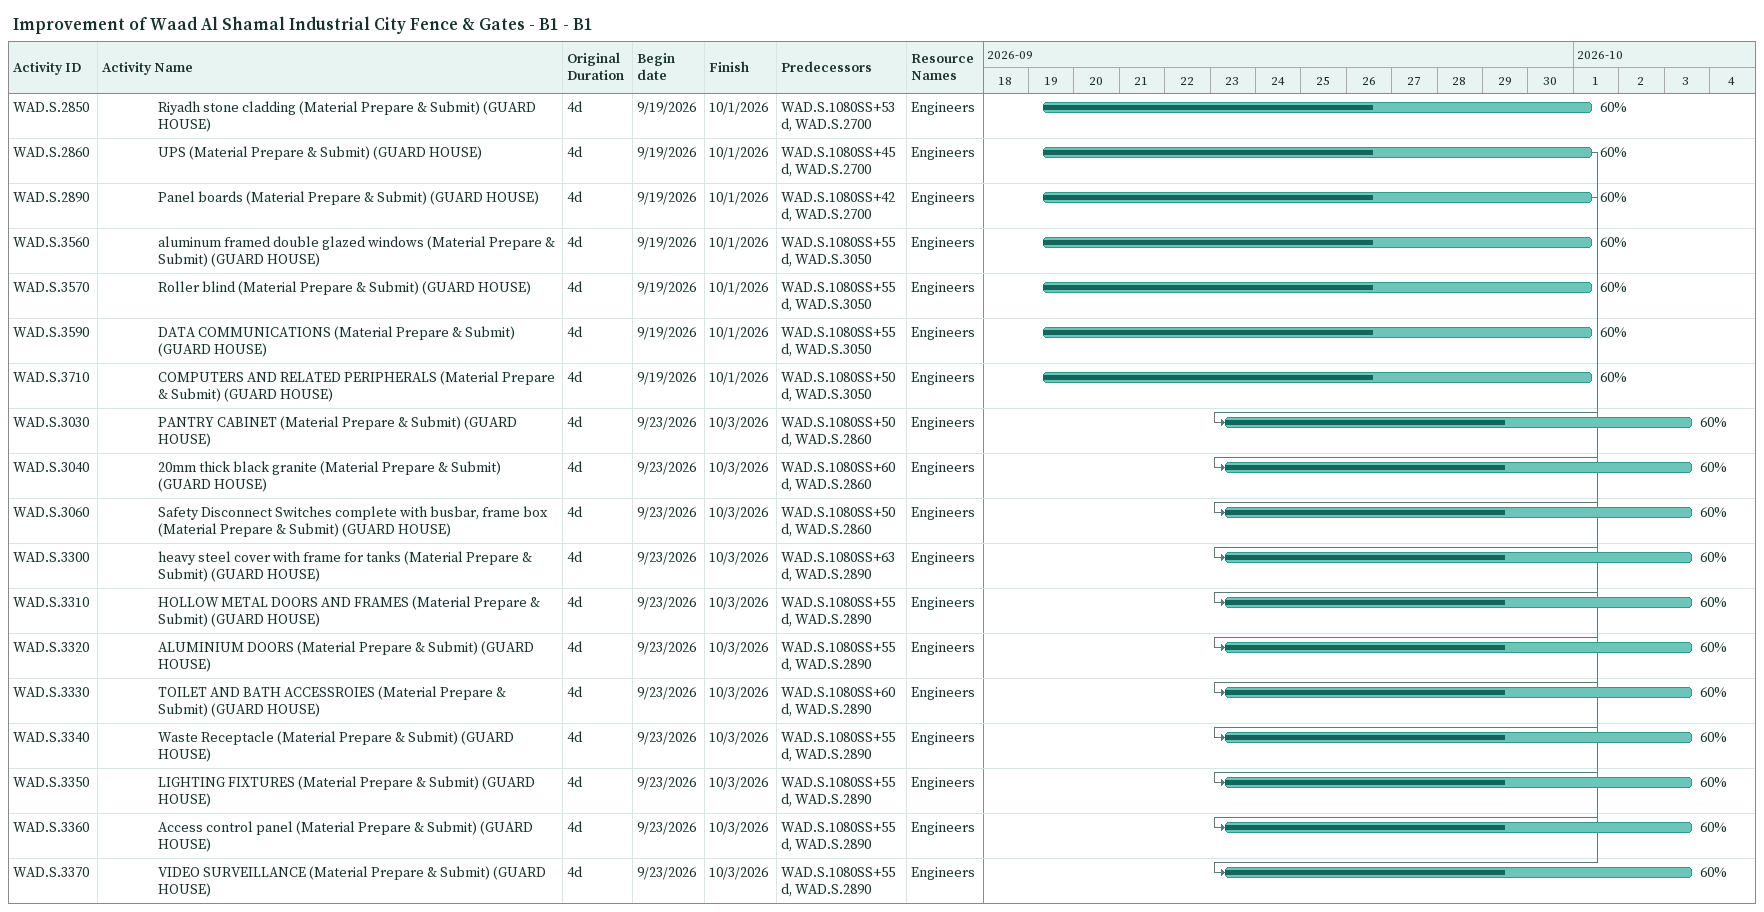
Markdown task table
Improvement of Waad Al Shamal Industrial City Fence & Gates - B1 - B1

| ID | Level | Task | Original duration | Start | Finish | Predecessors | Resources | % complete |
|---|---|---|---|---|---|---|---|---|
| WAD.S.2850 | 5 | Riyadh stone cladding (Material Prepare & Submit) (GUARD HOUSE) | 4d | 2026-09-19 | 2026-10-01 | WAD.S.1080SS+53d, WAD.S.2700 | Engineers | 60 |
| WAD.S.2860 | 5 | UPS (Material Prepare & Submit) (GUARD HOUSE) | 4d | 2026-09-19 | 2026-10-01 | WAD.S.1080SS+45d, WAD.S.2700 | Engineers | 60 |
| WAD.S.2890 | 5 | Panel boards (Material Prepare & Submit) (GUARD HOUSE) | 4d | 2026-09-19 | 2026-10-01 | WAD.S.1080SS+42d, WAD.S.2700 | Engineers | 60 |
| WAD.S.3560 | 5 | aluminum framed double glazed windows (Material Prepare & Submit) (GUARD HOUSE) | 4d | 2026-09-19 | 2026-10-01 | WAD.S.1080SS+55d, WAD.S.3050 | Engineers | 60 |
| WAD.S.3570 | 5 | Roller blind (Material Prepare & Submit) (GUARD HOUSE) | 4d | 2026-09-19 | 2026-10-01 | WAD.S.1080SS+55d, WAD.S.3050 | Engineers | 60 |
| WAD.S.3590 | 5 | DATA COMMUNICATIONS (Material Prepare & Submit) (GUARD HOUSE) | 4d | 2026-09-19 | 2026-10-01 | WAD.S.1080SS+55d, WAD.S.3050 | Engineers | 60 |
| WAD.S.3710 | 5 | COMPUTERS AND RELATED PERIPHERALS (Material Prepare & Submit) (GUARD HOUSE) | 4d | 2026-09-19 | 2026-10-01 | WAD.S.1080SS+50d, WAD.S.3050 | Engineers | 60 |
| WAD.S.3030 | 5 | PANTRY CABINET (Material Prepare & Submit) (GUARD HOUSE) | 4d | 2026-09-23 | 2026-10-03 | WAD.S.1080SS+50d, WAD.S.2860 | Engineers | 60 |
| WAD.S.3040 | 5 | 20mm thick black granite (Material Prepare & Submit) (GUARD HOUSE) | 4d | 2026-09-23 | 2026-10-03 | WAD.S.1080SS+60d, WAD.S.2860 | Engineers | 60 |
| WAD.S.3060 | 5 | Safety Disconnect Switches complete with busbar, frame box (Material Prepare & Submit) (GUARD HOUSE) | 4d | 2026-09-23 | 2026-10-03 | WAD.S.1080SS+50d, WAD.S.2860 | Engineers | 60 |
| WAD.S.3300 | 5 | heavy steel cover with frame for tanks (Material Prepare & Submit) (GUARD HOUSE) | 4d | 2026-09-23 | 2026-10-03 | WAD.S.1080SS+63d, WAD.S.2890 | Engineers | 60 |
| WAD.S.3310 | 5 | HOLLOW METAL DOORS AND FRAMES (Material Prepare & Submit) (GUARD HOUSE) | 4d | 2026-09-23 | 2026-10-03 | WAD.S.1080SS+55d, WAD.S.2890 | Engineers | 60 |
| WAD.S.3320 | 5 | ALUMINIUM DOORS (Material Prepare & Submit) (GUARD HOUSE) | 4d | 2026-09-23 | 2026-10-03 | WAD.S.1080SS+55d, WAD.S.2890 | Engineers | 60 |
| WAD.S.3330 | 5 | TOILET AND BATH ACCESSROIES (Material Prepare & Submit) (GUARD HOUSE) | 4d | 2026-09-23 | 2026-10-03 | WAD.S.1080SS+60d, WAD.S.2890 | Engineers | 60 |
| WAD.S.3340 | 5 | Waste Receptacle (Material Prepare & Submit) (GUARD HOUSE) | 4d | 2026-09-23 | 2026-10-03 | WAD.S.1080SS+55d, WAD.S.2890 | Engineers | 60 |
| WAD.S.3350 | 5 | LIGHTING FIXTURES (Material Prepare & Submit) (GUARD HOUSE) | 4d | 2026-09-23 | 2026-10-03 | WAD.S.1080SS+55d, WAD.S.2890 | Engineers | 60 |
| WAD.S.3360 | 5 | Access control panel (Material Prepare & Submit) (GUARD HOUSE) | 4d | 2026-09-23 | 2026-10-03 | WAD.S.1080SS+55d, WAD.S.2890 | Engineers | 60 |
| WAD.S.3370 | 5 | VIDEO SURVEILLANCE (Material Prepare & Submit) (GUARD HOUSE) | 4d | 2026-09-23 | 2026-10-03 | WAD.S.1080SS+55d, WAD.S.2890 | Engineers | 60 |
